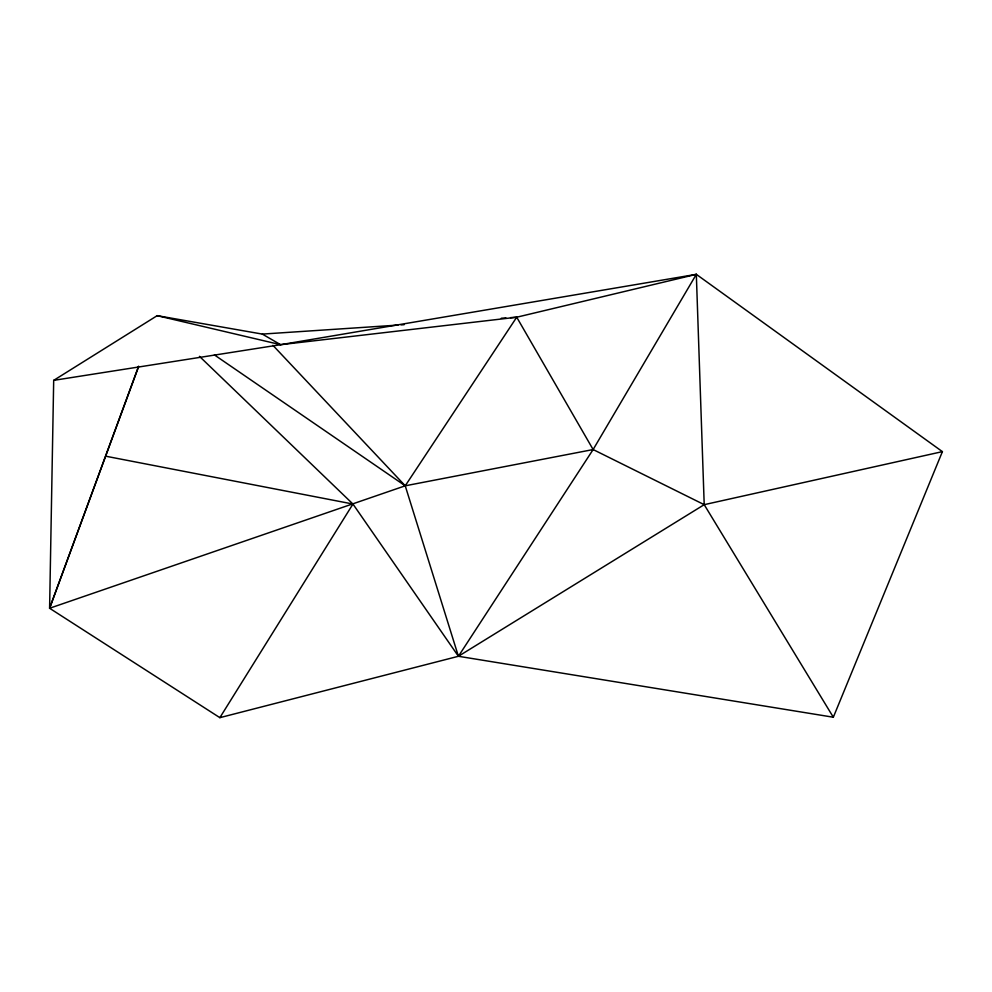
<?xml version="1.0" encoding="UTF-8"?>
<svg xmlns="http://www.w3.org/2000/svg" width="992" height="992" viewBox="0 0 992 992"><rect width="100%" height="100%" fill="white"/><g stroke="black" fill="none" stroke-linecap="round" stroke-linejoin="round"><path stroke-width="1.49" d="M199.454 356.339L352.954 504.035L458.416 656.282L833.33 717.228L942.4 451.633L704.208 504.668L458.416 656.282L219.864 717.662L49.6 608.257L53.692 380.358L157.182 315.667L262.334 334.093L398.003 325.091M833.33 717.228L704.208 504.668L593.129 449.55L405.232 485.807L49.6 608.257L138.706 366.395M49.6 608.257L138.545 366.358M272.912 345.328L405.232 485.807L458.416 656.282L593.129 449.55L696.322 274.338L942.4 451.633M219.864 717.662L352.954 504.035L105.97 456.246M704.208 504.668L696.322 274.338L516.72 317.217L405.232 485.807L214.421 354.925M53.692 380.358L280.624 344.695L696.322 274.338M157.182 315.667L280.624 344.695L516.72 317.217L593.129 449.55M401.09 324.892L404.166 324.682M501.295 318.234L505.92 317.936M510.545 317.626L516.72 317.217M262.334 334.093L280.624 344.695"/></g></svg>
